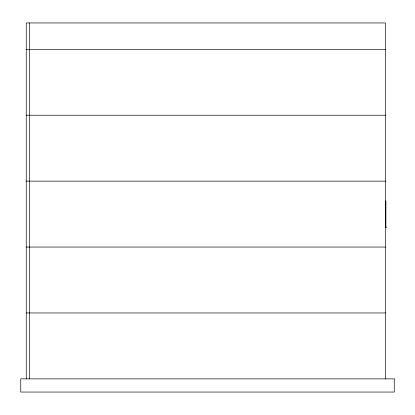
<?xml version="1.0" encoding="UTF-8"?>
<svg xmlns="http://www.w3.org/2000/svg" width="415" height="415" viewBox="0 0 415 415"><rect width="100%" height="100%" fill="white"/><g stroke="black" fill="none" stroke-linecap="round" stroke-linejoin="round"><path stroke-width="0.62" d="M26.244 49.312L385.462 49.312M26.244 115.225L385.462 115.225M26.244 181.137L385.462 181.137M385.13 227.602L386.23 227.602L386.23 227.233L385.462 226.943M26.244 247.05L385.462 247.05M26.244 312.957L385.462 312.957M385.903 200.907L385.903 227.275M385.462 378.869L385.462 22.95L26.244 22.95L26.244 378.869M29.538 22.95L29.538 378.869M394.25 378.869L20.75 378.869L20.75 392.051L394.25 392.051L394.25 378.869"/></g></svg>
